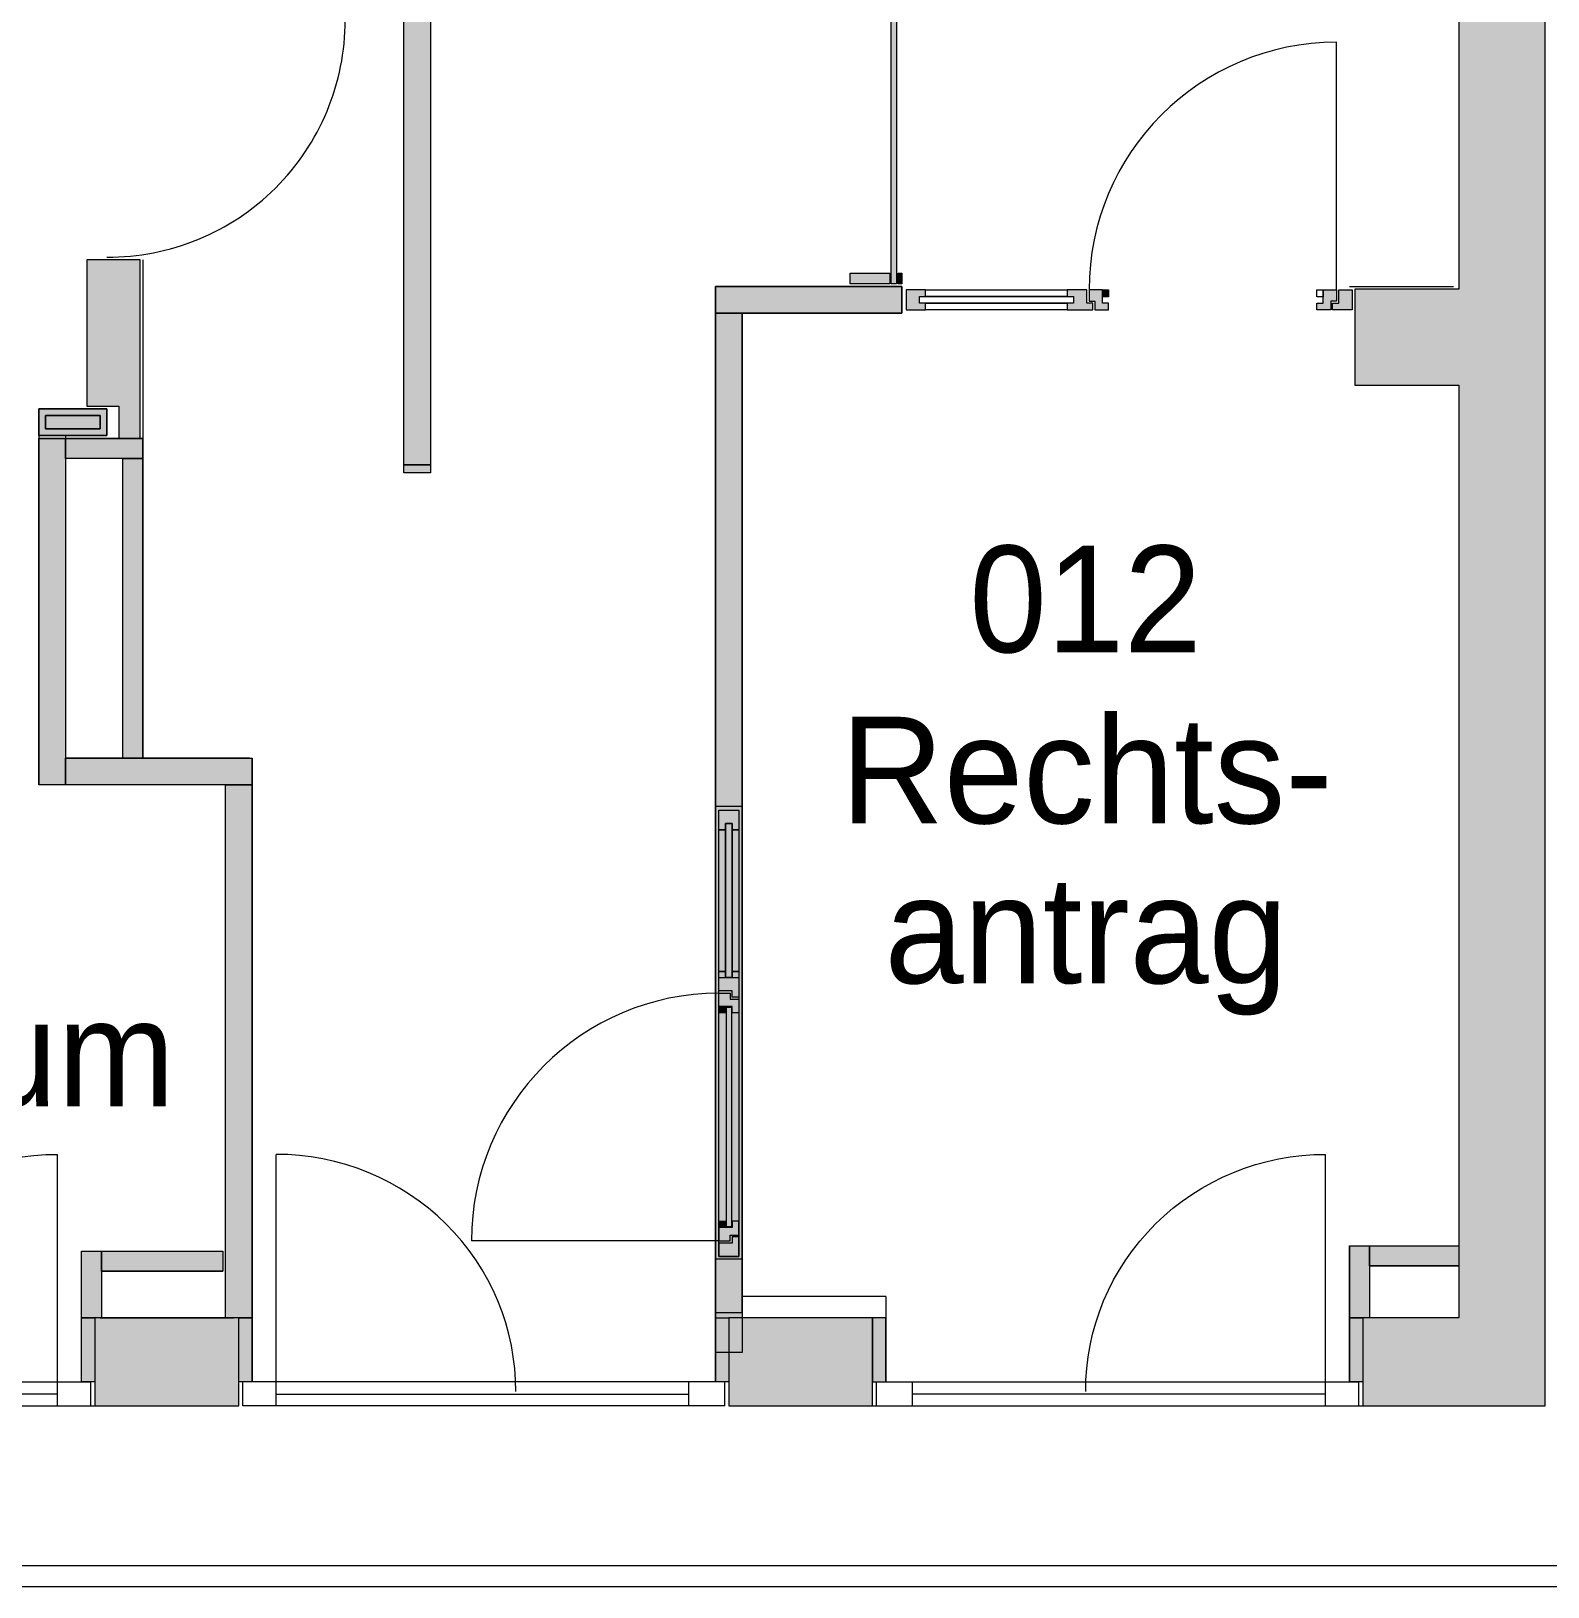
# Model space of a CAD drawing. Header units: inches. Extents: x 50200 to 250609, y 23637 to 115190.
# Drawn here: x 67170 to 72864, y 31909 to 37747 of the extents above; entities that cross this region are included whole.
import ezdxf

# ---------------------------------------------------------------- set-up
doc = ezdxf.new("R2010")
doc.units = ezdxf.units.IN
doc.header["$LTSCALE"] = 200
doc.header["$MEASUREMENT"] = 0
doc.linetypes.add('Volllinie', pattern=[0])
doc.layers.add('Grundebene', color=7, linetype='Continuous')
doc.styles.add('ARIAL', font='arial.ttf', dxfattribs={"height": 0.2})

# ---------------------------------------------------------------- blocks, each defined once
blk = doc.blocks.new('Color_Area-162')
at = {"layer": 'Grundebene', "true_color": 0x000000, "transparency": 33554687}
blk.add_hatch(color=18, dxfattribs=at).paths.add_polyline_path([(67434.6, 33169), (67889.5, 33169), (67889.5, 33094), (67434.6, 33094)], flags=0)
at = {"layer": 'Grundebene', "color": 18, "linetype": 'Volllinie', "lineweight": 13, "true_color": 0x000000}
blk.add_lwpolyline([(67434.6, 33169), (67889.5, 33169), (67889.5, 33094), (67434.6, 33094), (67434.6, 33169)], dxfattribs=at)
blk = doc.blocks.new('Color_Area-164')
at = {"layer": 'Grundebene', "true_color": 0x000000, "transparency": 33554687}
blk.add_hatch(color=18, dxfattribs=at).paths.add_polyline_path([(67359.6, 33169), (67434.6, 33169), (67434.6, 32919), (67359.6, 32919)], flags=0)
at = {"layer": 'Grundebene', "color": 18, "linetype": 'Volllinie', "lineweight": 13, "true_color": 0x000000}
blk.add_lwpolyline([(67359.6, 33169), (67434.6, 33169), (67434.6, 32919), (67359.6, 32919), (67359.6, 33169)], dxfattribs=at)
blk = doc.blocks.new('Color_Area-166')
at = {"layer": 'Grundebene', "true_color": 0x000000, "transparency": 33554687}
blk.add_hatch(color=18, dxfattribs=at).paths.add_polyline_path([(72194.5, 33189), (72529.5, 33189), (72529.5, 33114), (72194.5, 33114)], flags=0)
at = {"layer": 'Grundebene', "color": 18, "linetype": 'Volllinie', "lineweight": 13, "true_color": 0x000000}
blk.add_lwpolyline([(72194.5, 33189), (72529.5, 33189), (72529.5, 33114), (72194.5, 33114), (72194.5, 33189)], dxfattribs=at)
blk = doc.blocks.new('Color_Area-168')
at = {"layer": 'Grundebene', "true_color": 0x000000, "transparency": 33554687}
blk.add_hatch(color=18, dxfattribs=at).paths.add_polyline_path([(67299.5, 36218.8), (67299.5, 34918.8), (67199.5, 34918.8), (67199.5, 36218.8)], flags=0)
at = {"layer": 'Grundebene', "color": 18, "linetype": 'Volllinie', "lineweight": 13, "true_color": 0x000000}
blk.add_lwpolyline([(67299.5, 36218.8), (67299.5, 34918.8), (67199.5, 34918.8), (67199.5, 36218.8), (67299.5, 36218.8)], dxfattribs=at)
blk = doc.blocks.new('Color_Area-16A')
at = {"layer": 'Grundebene', "true_color": 0x000000, "transparency": 33554687}
blk.add_hatch(color=18, dxfattribs=at).paths.add_polyline_path([(67589.5, 36143.8), (67589.5, 35018.8), (67514.5, 35018.8), (67514.5, 36143.8)], flags=0)
at = {"layer": 'Grundebene', "color": 18, "linetype": 'Volllinie', "lineweight": 13, "true_color": 0x000000}
blk.add_lwpolyline([(67589.5, 36143.8), (67589.5, 35018.8), (67514.5, 35018.8), (67514.5, 36143.8), (67589.5, 36143.8)], dxfattribs=at)
blk = doc.blocks.new('Color_Area-16C')
at = {"layer": 'Grundebene', "true_color": 0x000000, "transparency": 33554687}
blk.add_hatch(color=18, dxfattribs=at).paths.add_polyline_path([(67359.4, 32919), (67409.5, 32919), (67409.5, 32679), (67359.4, 32679)], flags=0)
at = {"layer": 'Grundebene', "color": 18, "linetype": 'Volllinie', "lineweight": 13, "true_color": 0x000000}
blk.add_lwpolyline([(67359.4, 32919), (67409.5, 32919), (67409.5, 32679), (67359.4, 32679), (67359.4, 32919)], dxfattribs=at)
blk = doc.blocks.new('Color_Area-16E')
at = {"layer": 'Grundebene', "true_color": 0x000000, "transparency": 33554687}
blk.add_hatch(color=18, dxfattribs=at).paths.add_polyline_path([(67579.5, 36889), (67379.5, 36889), (67379.5, 36340), (67499.1, 36340), (67499.1, 36218.8), (67579.5, 36218.8)], flags=0)
at = {"layer": 'Grundebene', "color": 18, "linetype": 'Volllinie', "lineweight": 13, "true_color": 0x000000}
for p, q in [((67579.5, 36889), (67379.5, 36889)), ((67379.5, 36889), (67379.5, 36340)), ((67579.5, 36218.8), (67579.5, 36889)), ((67379.5, 36340), (67499.1, 36340)), ((67499.1, 36340), (67499.1, 36218.8)), ((67499.1, 36218.8), (67579.5, 36218.8))]:
    blk.add_line(p, q, dxfattribs=at)
blk = doc.blocks.new('Color_Area-1B1')
at = {"layer": 'Grundebene', "true_color": 0x000000, "transparency": 33554687}
blk.add_hatch(color=18, dxfattribs=at).paths.add_polyline_path([(72119.5, 33189), (72194.5, 33189), (72194.5, 32919), (72119.5, 32919)], flags=0)
at = {"layer": 'Grundebene', "color": 18, "linetype": 'Volllinie', "lineweight": 13, "true_color": 0x000000}
blk.add_lwpolyline([(72119.5, 33189), (72194.5, 33189), (72194.5, 32919), (72119.5, 32919), (72119.5, 33189)], dxfattribs=at)
blk = doc.blocks.new('Color_Area-1B3')
at = {"layer": 'Grundebene', "true_color": 0xffffff, "transparency": 33554687}
blk.add_hatch(color=7, dxfattribs=at).paths.add_polyline_path([(67199.5, 36329.3), (67199.5, 36229.3), (67455, 36229.3), (67455, 36329.3)], flags=0)
at = {"layer": 'Grundebene', "color": 18, "linetype": 'Volllinie', "lineweight": 13, "true_color": 0x000000}
blk.add_lwpolyline([(67199.5, 36329.3), (67199.5, 36229.3), (67455, 36229.3), (67455, 36329.3), (67199.5, 36329.3)], dxfattribs=at)
blk = doc.blocks.new('Color_Area-1B9')
at = {"layer": 'Grundebene', "true_color": 0x000000, "transparency": 33554687}
blk.add_hatch(color=18, dxfattribs=at).paths.add_polyline_path([(67999.5, 34918.8), (67999.5, 32919), (67899.5, 32919), (67899.5, 34918.8)], flags=0)
at = {"layer": 'Grundebene', "color": 18, "linetype": 'Volllinie', "lineweight": 13, "true_color": 0x000000}
blk.add_lwpolyline([(67999.5, 34918.8), (67999.5, 32919), (67899.5, 32919), (67899.5, 34918.8), (67999.5, 34918.8)], dxfattribs=at)
blk = doc.blocks.new('Color_Area-1BB')
at = {"layer": 'Grundebene', "true_color": 0x000000, "transparency": 33554687}
blk.add_hatch(color=18, dxfattribs=at).paths.add_polyline_path([(67999.5, 35018.8), (67999.5, 34918.8), (67299.5, 34918.8), (67299.5, 35018.8)], flags=0)
at = {"layer": 'Grundebene', "color": 18, "linetype": 'Volllinie', "lineweight": 13, "true_color": 0x000000}
blk.add_lwpolyline([(67999.5, 35018.8), (67999.5, 34918.8), (67299.5, 34918.8), (67299.5, 35018.8), (67999.5, 35018.8)], dxfattribs=at)
blk = doc.blocks.new('Color_Area-1C6')
at = {"layer": 'Grundebene', "true_color": 0x000000, "transparency": 33554687}
blk.add_hatch(color=18, dxfattribs=at).paths.add_polyline_path([(67589.5, 36218.8), (67589.5, 36143.8), (67299.5, 36143.8), (67299.5, 36218.8)], flags=0)
at = {"layer": 'Grundebene', "color": 18, "linetype": 'Volllinie', "lineweight": 13, "true_color": 0x000000}
blk.add_lwpolyline([(67589.5, 36218.8), (67589.5, 36143.8), (67299.5, 36143.8), (67299.5, 36218.8), (67589.5, 36218.8)], dxfattribs=at)
blk = doc.blocks.new('Color_Area-1E8')
at = {"layer": 'Grundebene', "true_color": 0x000000, "transparency": 33554687}
blk.add_hatch(color=18, dxfattribs=at).paths.add_polyline_path([(69839.5, 36689), (69839.5, 32788.8), (69739.5, 32788.8), (69739.5, 36689)], flags=0)
at = {"layer": 'Grundebene', "color": 18, "linetype": 'Volllinie', "lineweight": 13, "true_color": 0x000000}
blk.add_lwpolyline([(69839.5, 36689), (69839.5, 32788.8), (69739.5, 32788.8), (69739.5, 36689), (69839.5, 36689)], dxfattribs=at)
blk = doc.blocks.new('Color_Area-1EA')
at = {"layer": 'Grundebene', "true_color": 0x000000, "transparency": 33554687}
blk.add_hatch(color=18, dxfattribs=at).paths.add_polyline_path([(70439.5, 36689), (69739.5, 36689), (69739.5, 36789), (70439.5, 36789)], flags=0)
at = {"layer": 'Grundebene', "color": 18, "linetype": 'Volllinie', "lineweight": 13, "true_color": 0x000000}
blk.add_lwpolyline([(70439.5, 36689), (69739.5, 36689), (69739.5, 36789), (70439.5, 36789), (70439.5, 36689)], dxfattribs=at)
blk = doc.blocks.new('Color_Area-1EC')
at = {"layer": 'Grundebene', "true_color": 0x000000, "transparency": 33554687}
blk.add_hatch(color=18, dxfattribs=at).paths.add_polyline_path([(71060.2, 36701.5), (71156.3, 36701.5), (71156.3, 36726.5), (71133.3, 36726.5), (71133.3, 36776.5), (71060.2, 36776.5), (71060.2, 36751.5), (71083.2, 36751.5), (71083.2, 36726.5), (71060.2, 36726.5)], flags=0)
at = {"layer": 'Grundebene', "color": 18, "linetype": 'Volllinie', "lineweight": 13, "true_color": 0x000000}
for p, q in [((71133.3, 36776.5), (71060.2, 36776.5)), ((71060.2, 36776.5), (71060.2, 36751.5)), ((71060.2, 36751.5), (71083.2, 36751.5)), ((71083.2, 36726.5), (71060.2, 36726.5)), ((71060.2, 36726.5), (71060.2, 36701.5)), ((71083.2, 36751.5), (71083.2, 36726.5)), ((71133.3, 36726.5), (71133.3, 36776.5)), ((71156.3, 36726.5), (71133.3, 36726.5)), ((71156.3, 36701.5), (71156.3, 36726.5)), ((71060.2, 36701.5), (71156.3, 36701.5))]:
    blk.add_line(p, q, dxfattribs=at)
blk = doc.blocks.new('Color_Area-1F8')
at = {"layer": 'Grundebene', "true_color": 0x000000, "transparency": 33554687}
blk.add_hatch(color=18, dxfattribs=at).paths.add_polyline_path([(72049.2, 36733.8), (72049.2, 36701.5), (71997.6, 36701.5), (71997.6, 36726.5), (72020.6, 36726.5), (72020.6, 36776.5), (72070.7, 36776.5), (72070.7, 36733.8)], flags=0)
at = {"layer": 'Grundebene', "color": 18, "linetype": 'Volllinie', "lineweight": 13, "true_color": 0x000000}
for p, q in [((71997.6, 36701.5), (71997.6, 36726.5)), ((71997.6, 36726.5), (72020.6, 36726.5)), ((72020.6, 36726.5), (72020.6, 36776.5)), ((72020.6, 36776.5), (72070.7, 36776.5)), ((72049.2, 36733.8), (72049.2, 36701.5)), ((72070.7, 36733.8), (72049.2, 36733.8)), ((72070.7, 36776.5), (72070.7, 36733.8)), ((72049.2, 36701.5), (71997.6, 36701.5))]:
    blk.add_line(p, q, dxfattribs=at)
blk = doc.blocks.new('Color_Area-203')
at = {"layer": 'Grundebene', "true_color": 0x000000, "transparency": 33554687}
blk.add_hatch(color=18, dxfattribs=at).paths.add_polyline_path([(72101.6, 36701.5), (72056.3, 36701.5), (72056.3, 36726.5), (72079.3, 36726.5), (72079.3, 36776.5), (72129.5, 36776.5), (72129.5, 36730.3), (72129.5, 36701.5)], flags=0)
at = {"layer": 'Grundebene', "color": 18, "linetype": 'Volllinie', "lineweight": 13, "true_color": 0x000000}
for p, q in [((72056.3, 36701.5), (72056.3, 36726.5)), ((72056.3, 36726.5), (72079.3, 36726.5)), ((72079.3, 36726.5), (72079.3, 36776.5)), ((72079.3, 36776.5), (72129.5, 36776.5)), ((72129.5, 36776.5), (72129.5, 36730.3)), ((72129.5, 36730.3), (72129.5, 36701.5)), ((72101.6, 36701.5), (72056.3, 36701.5)), ((72129.5, 36701.5), (72101.6, 36701.5))]:
    blk.add_line(p, q, dxfattribs=at)
blk = doc.blocks.new('Color_Area-20D')
at = {"layer": 'Grundebene', "true_color": 0x000000, "transparency": 33554687}
blk.add_hatch(color=18, dxfattribs=at).paths.add_polyline_path([(71163.5, 36733.8), (71163.5, 36701.5), (71215.1, 36701.5), (71215.1, 36726.5), (71192.1, 36726.5), (71192.1, 36776.5), (71142, 36776.5), (71142, 36733.8)], flags=0)
at = {"layer": 'Grundebene', "color": 18, "linetype": 'Volllinie', "lineweight": 13, "true_color": 0x000000}
for p, q in [((71192.1, 36776.5), (71142, 36776.5)), ((71142, 36776.5), (71142, 36733.8)), ((71142, 36733.8), (71163.5, 36733.8)), ((71163.5, 36733.8), (71163.5, 36701.5)), ((71192.1, 36726.5), (71192.1, 36776.5)), ((71215.1, 36726.5), (71192.1, 36726.5)), ((71215.1, 36701.5), (71215.1, 36726.5)), ((71163.5, 36701.5), (71215.1, 36701.5))]:
    blk.add_line(p, q, dxfattribs=at)
blk = doc.blocks.new('Color_Area-217')
at = {"layer": 'Grundebene', "true_color": 0x000000, "transparency": 33554687}
blk.add_hatch(color=18, dxfattribs=at).paths.add_polyline_path([(71215.1, 36749.5), (71192.1, 36749.5), (71192.1, 36776.5), (71215.1, 36776.5)], flags=0)
at = {"layer": 'Grundebene', "color": 18, "linetype": 'Volllinie', "lineweight": 13, "true_color": 0x000000}
for p, q in [((71192.1, 36749.5), (71192.1, 36776.5)), ((71192.1, 36776.5), (71215.1, 36776.5)), ((71215.1, 36749.5), (71192.1, 36749.5)), ((71215.1, 36776.5), (71215.1, 36749.5))]:
    blk.add_line(p, q, dxfattribs=at)
blk = doc.blocks.new('Color_Area-21F')
at = {"layer": 'Grundebene', "true_color": 0x000000, "transparency": 33554687}
blk.add_hatch(color=18, dxfattribs=at).paths.add_polyline_path([(70528.3, 36701.5), (70528.3, 36726.5), (70505.3, 36726.5), (70505.3, 36751.5), (70528.3, 36751.5), (70528.3, 36776.5), (70455.2, 36776.5), (70455.2, 36701.5)], flags=0)
at = {"layer": 'Grundebene', "color": 18, "linetype": 'Volllinie', "lineweight": 13, "true_color": 0x000000}
for p, q in [((70528.3, 36776.5), (70455.2, 36776.5)), ((70455.2, 36776.5), (70455.2, 36701.5)), ((70505.3, 36726.5), (70505.3, 36751.5)), ((70505.3, 36751.5), (70528.3, 36751.5)), ((70528.3, 36726.5), (70505.3, 36726.5)), ((70528.3, 36751.5), (70528.3, 36776.5)), ((70528.3, 36701.5), (70528.3, 36726.5)), ((70455.2, 36701.5), (70528.3, 36701.5))]:
    blk.add_line(p, q, dxfattribs=at)
blk = doc.blocks.new('Color_Area-22C')
at = {"layer": 'Grundebene', "true_color": 0x000000, "transparency": 33554687}
blk.add_hatch(color=18, dxfattribs=at).paths.add_polyline_path([(68569.5, 37849), (68669.5, 37849), (68669.5, 36119), (68569.5, 36119)], flags=0)
at = {"layer": 'Grundebene', "color": 18, "linetype": 'Volllinie', "lineweight": 13, "true_color": 0x000000}
for p, q in [((68569.5, 37849), (68669.5, 37849)), ((68569.5, 36119), (68569.5, 37849)), ((68669.5, 37849), (68669.5, 36119)), ((68669.5, 36119), (68569.5, 36119))]:
    blk.add_line(p, q, dxfattribs=at)
blk = doc.blocks.new('Color_Area-723')
at = {"layer": 'Grundebene', "true_color": 0x000000, "transparency": 33554687}
blk.add_hatch(color=18, dxfattribs=at).paths.add_polyline_path([(69789.5, 32919), (69789.5, 32589), (70329.5, 32589), (70329.5, 32919)], flags=0)
at = {"layer": 'Grundebene', "color": 18, "linetype": 'Volllinie', "lineweight": 13, "true_color": 0x000000}
for p, q in [((69789.5, 32919), (69789.5, 32589)), ((70329.5, 32919), (69789.5, 32919)), ((70329.5, 32589), (70329.5, 32919)), ((69789.5, 32589), (70329.5, 32589))]:
    blk.add_line(p, q, dxfattribs=at)
blk = doc.blocks.new('Color_Area-72C')
at = {"layer": 'Grundebene', "true_color": 0x000000, "transparency": 33554687}
blk.add_hatch(color=18, dxfattribs=at).paths.add_polyline_path([(72139.5, 36779), (72139.5, 36419), (72529.5, 36419), (72529.5, 32919), (72169.5, 32919), (72169.5, 32589), (72854.5, 32589), (72854.5, 40599), (72159.5, 40599), (72159.5, 40229), (72529.5, 40229), (72529.5, 36779)], flags=0)
at = {"layer": 'Grundebene', "color": 18, "linetype": 'Volllinie', "lineweight": 13, "true_color": 0x000000}
for p, q in [((72854.5, 40599), (72159.5, 40599)), ((72159.5, 40599), (72159.5, 40229)), ((72854.5, 32589), (72854.5, 40599)), ((72159.5, 40229), (72529.5, 40229)), ((72529.5, 40229), (72529.5, 36779)), ((72139.5, 36779), (72139.5, 36419)), ((72529.5, 36779), (72139.5, 36779)), ((72139.5, 36419), (72529.5, 36419)), ((72529.5, 36419), (72529.5, 32919)), ((72529.5, 32919), (72169.5, 32919)), ((72169.5, 32919), (72169.5, 32589)), ((72169.5, 32589), (72854.5, 32589))]:
    blk.add_line(p, q, dxfattribs=at)
blk = doc.blocks.new('Color_Area-1143')
at = {"layer": 'Grundebene', "true_color": 0x000000, "transparency": 33554687}
blk.add_hatch(color=18, dxfattribs=at).paths.add_polyline_path([(70399.5, 36799), (70399.5, 40503), (70419.5, 40503), (70419.5, 36799)], flags=0)
at = {"layer": 'Grundebene', "color": 18, "linetype": 'Volllinie', "lineweight": 13, "true_color": 0x000000}
blk.add_lwpolyline([(70399.5, 36799), (70399.5, 40503), (70419.5, 40503), (70419.5, 36799), (70399.5, 36799)], dxfattribs=at)
blk = doc.blocks.new('Color_Area-1187')
at = {"layer": 'Grundebene', "true_color": 0xffffff, "transparency": 33554687}
blk.add_hatch(color=7, dxfattribs=at).paths.add_polyline_path([(67224.7, 36304.3), (67224.7, 36254.3), (67429.7, 36254.3), (67429.7, 36304.3)], flags=0)
at = {"layer": 'Grundebene', "color": 18, "linetype": 'Volllinie', "lineweight": 13, "true_color": 0x000000}
blk.add_lwpolyline([(67224.7, 36304.3), (67224.7, 36254.3), (67429.7, 36254.3), (67429.7, 36304.3), (67224.7, 36304.3)], dxfattribs=at)
blk = doc.blocks.new('Color_Area-118D')
at = {"layer": 'Grundebene', "true_color": 0xffffff, "transparency": 33554687}
blk.add_hatch(color=7, dxfattribs=at).paths.add_polyline_path([(67224.7, 36304.3), (67224.7, 36254.3), (67429.7, 36254.3), (67429.7, 36304.3)], flags=0)
at = {"layer": 'Grundebene', "color": 18, "linetype": 'Volllinie', "lineweight": 13, "true_color": 0x000000}
blk.add_lwpolyline([(67224.7, 36304.3), (67224.7, 36254.3), (67429.7, 36254.3), (67429.7, 36304.3), (67224.7, 36304.3)], dxfattribs=at)
blk = doc.blocks.new('Color_Area-11B5')
at = {"layer": 'Grundebene', "true_color": 0x000000, "transparency": 33554687}
blk.add_hatch(color=18, dxfattribs=at).paths.add_polyline_path([(67409.5, 32919), (67409.5, 32589), (67949.5, 32589), (67949.5, 32919)], flags=0)
at = {"layer": 'Grundebene', "color": 18, "linetype": 'Volllinie', "lineweight": 13, "true_color": 0x000000}
for p, q in [((67409.5, 32919), (67409.5, 32589)), ((67949.5, 32919), (67409.5, 32919)), ((67949.5, 32589), (67949.5, 32919)), ((67409.5, 32589), (67949.5, 32589))]:
    blk.add_line(p, q, dxfattribs=at)
blk = doc.blocks.new('Color_Area-11C7')
at = {"layer": 'Grundebene', "true_color": 0x000000, "transparency": 33554687}
blk.add_hatch(color=18, dxfattribs=at).paths.add_polyline_path([(72119.5, 32919), (72169.5, 32919), (72169.5, 32679), (72119.5, 32679)], flags=0)
at = {"layer": 'Grundebene', "color": 18, "linetype": 'Volllinie', "lineweight": 13, "true_color": 0x000000}
blk.add_lwpolyline([(72119.5, 32919), (72169.5, 32919), (72169.5, 32679), (72119.5, 32679), (72119.5, 32919)], dxfattribs=at)
blk = doc.blocks.new('Color_Area-11DA')
at = {"layer": 'Grundebene', "true_color": 0x000000, "transparency": 33554687}
blk.add_hatch(color=18, dxfattribs=at).paths.add_polyline_path([(67949.5, 32919), (67999.5, 32919), (67999.5, 32679), (67949.5, 32679)], flags=0)
at = {"layer": 'Grundebene', "color": 18, "linetype": 'Volllinie', "lineweight": 13, "true_color": 0x000000}
blk.add_lwpolyline([(67949.5, 32919), (67999.5, 32919), (67999.5, 32679), (67949.5, 32679), (67949.5, 32919)], dxfattribs=at)
blk = doc.blocks.new('Color_Area-11DE')
at = {"layer": 'Grundebene', "true_color": 0x000000, "transparency": 33554687}
blk.add_hatch(color=18, dxfattribs=at).paths.add_polyline_path([(69739.5, 32919), (69789.5, 32919), (69789.5, 32679), (69739.5, 32679)], flags=0)
at = {"layer": 'Grundebene', "color": 18, "linetype": 'Volllinie', "lineweight": 13, "true_color": 0x000000}
blk.add_lwpolyline([(69739.5, 32919), (69789.5, 32919), (69789.5, 32679), (69739.5, 32679), (69739.5, 32919)], dxfattribs=at)
blk = doc.blocks.new('Color_Area-11E1')
at = {"layer": 'Grundebene', "true_color": 0x000000, "transparency": 33554687}
blk.add_hatch(color=18, dxfattribs=at).paths.add_polyline_path([(70379.5, 32919), (70329.5, 32919), (70329.5, 32679), (70379.5, 32679)], flags=0)
at = {"layer": 'Grundebene', "color": 18, "linetype": 'Volllinie', "lineweight": 13, "true_color": 0x000000}
blk.add_lwpolyline([(70379.5, 32919), (70329.5, 32919), (70329.5, 32679), (70379.5, 32679), (70379.5, 32919)], dxfattribs=at)
blk = doc.blocks.new('Color_Area-11E5')
at = {"layer": 'Grundebene', "true_color": 0x000000, "transparency": 33554687}
blk.add_hatch(color=18, dxfattribs=at).paths.add_polyline_path([(69839.5, 34839), (69839.5, 33139), (69739.5, 33139), (69739.5, 34839)], flags=0)
at = {"layer": 'Grundebene', "color": 18, "linetype": 'Volllinie', "lineweight": 13, "true_color": 0x000000}
for p, q in [((69739.5, 33139), (69739.5, 34839)), ((69739.5, 34839), (69839.5, 34839)), ((69839.5, 34839), (69839.5, 33139)), ((69839.5, 33139), (69739.5, 33139))]:
    blk.add_line(p, q, dxfattribs=at)
blk = doc.blocks.new('Color_Area-11EB')
at = {"layer": 'Grundebene', "true_color": 0x000000, "transparency": 33554687}
blk.add_hatch(color=18, dxfattribs=at).paths.add_polyline_path([(69827, 34195.3), (69827, 33149), (69752, 33149), (69752, 34195.3)], flags=0)
at = {"layer": 'Grundebene', "color": 18, "linetype": 'Volllinie', "lineweight": 13, "true_color": 0x000000}
for p, q in [((69752, 33149), (69752, 34195.3)), ((69752, 34195.3), (69827, 34195.3)), ((69827, 34195.3), (69827, 33149)), ((69827, 33149), (69752, 33149))]:
    blk.add_line(p, q, dxfattribs=at)
blk = doc.blocks.new('Color_Area-11F1')
at = {"layer": 'Grundebene', "true_color": 0x000000, "transparency": 33554687}
blk.add_hatch(color=18, dxfattribs=at).paths.add_polyline_path([(69827, 34218.3), (69827, 34122.2), (69802, 34122.2), (69802, 34145.2), (69752, 34145.2), (69752, 34218.3), (69777, 34218.3), (69777, 34195.3), (69802, 34195.3), (69802, 34218.3)], flags=0)
at = {"layer": 'Grundebene', "color": 18, "linetype": 'Volllinie', "lineweight": 13, "true_color": 0x000000}
for p, q in [((69752, 34145.2), (69752, 34218.3)), ((69752, 34218.3), (69777, 34218.3)), ((69777, 34218.3), (69777, 34195.3)), ((69802, 34195.3), (69802, 34218.3)), ((69802, 34218.3), (69827, 34218.3)), ((69827, 34218.3), (69827, 34122.2)), ((69777, 34195.3), (69802, 34195.3)), ((69802, 34145.2), (69752, 34145.2)), ((69802, 34122.2), (69802, 34145.2)), ((69827, 34122.2), (69802, 34122.2))]:
    blk.add_line(p, q, dxfattribs=at)
blk = doc.blocks.new('Color_Area-11FE')
at = {"layer": 'Grundebene', "true_color": 0x000000, "transparency": 33554687}
blk.add_hatch(color=18, dxfattribs=at).paths.add_polyline_path([(69794.7, 33229.3), (69827, 33229.3), (69827, 33280.9), (69802, 33280.9), (69802, 33257.9), (69752, 33257.9), (69752, 33207.8), (69794.7, 33207.8)], flags=0)
at = {"layer": 'Grundebene', "color": 18, "linetype": 'Volllinie', "lineweight": 13, "true_color": 0x000000}
for p, q in [((69827, 33280.9), (69802, 33280.9)), ((69802, 33280.9), (69802, 33257.9)), ((69827, 33229.3), (69827, 33280.9)), ((69802, 33257.9), (69752, 33257.9)), ((69752, 33257.9), (69752, 33207.8)), ((69794.7, 33229.3), (69827, 33229.3)), ((69794.7, 33207.8), (69794.7, 33229.3)), ((69752, 33207.8), (69794.7, 33207.8))]:
    blk.add_line(p, q, dxfattribs=at)
blk = doc.blocks.new('Color_Area-1208')
at = {"layer": 'Grundebene', "true_color": 0x000000, "transparency": 33554687}
blk.add_hatch(color=18, dxfattribs=at).paths.add_polyline_path([(69779, 33280.9), (69779, 33257.9), (69752, 33257.9), (69752, 33280.9)], flags=0)
at = {"layer": 'Grundebene', "color": 18, "linetype": 'Volllinie', "lineweight": 13, "true_color": 0x000000}
for p, q in [((69752, 33257.9), (69752, 33280.9)), ((69752, 33280.9), (69779, 33280.9)), ((69779, 33280.9), (69779, 33257.9)), ((69779, 33257.9), (69752, 33257.9))]:
    blk.add_line(p, q, dxfattribs=at)
blk = doc.blocks.new('Color_Area-120E')
at = {"layer": 'Grundebene', "true_color": 0x000000, "transparency": 33554687}
blk.add_hatch(color=18, dxfattribs=at).paths.add_polyline_path([(69827, 33176.9), (69827, 33222.2), (69802, 33222.2), (69802, 33199.2), (69752, 33199.2), (69752, 33149), (69798.2, 33149), (69827, 33149)], flags=0)
at = {"layer": 'Grundebene', "color": 18, "linetype": 'Volllinie', "lineweight": 13, "true_color": 0x000000}
for p, q in [((69827, 33222.2), (69802, 33222.2)), ((69802, 33222.2), (69802, 33199.2)), ((69827, 33176.9), (69827, 33222.2)), ((69802, 33199.2), (69752, 33199.2)), ((69752, 33199.2), (69752, 33149)), ((69827, 33149), (69827, 33176.9)), ((69752, 33149), (69798.2, 33149)), ((69798.2, 33149), (69827, 33149))]:
    blk.add_line(p, q, dxfattribs=at)
blk = doc.blocks.new('Color_Area-1218')
at = {"layer": 'Grundebene', "true_color": 0x000000, "transparency": 33554687}
blk.add_hatch(color=18, dxfattribs=at).paths.add_polyline_path([(69794.7, 34115), (69827, 34115), (69827, 34063.4), (69802, 34063.4), (69802, 34086.4), (69752, 34086.4), (69752, 34136.5), (69794.7, 34136.5)], flags=0)
at = {"layer": 'Grundebene', "color": 18, "linetype": 'Volllinie', "lineweight": 13, "true_color": 0x000000}
for p, q in [((69752, 34086.4), (69752, 34136.5)), ((69752, 34136.5), (69794.7, 34136.5)), ((69794.7, 34136.5), (69794.7, 34115)), ((69794.7, 34115), (69827, 34115)), ((69827, 34115), (69827, 34063.4)), ((69802, 34086.4), (69752, 34086.4)), ((69802, 34063.4), (69802, 34086.4)), ((69827, 34063.4), (69802, 34063.4))]:
    blk.add_line(p, q, dxfattribs=at)
blk = doc.blocks.new('Color_Area-1222')
at = {"layer": 'Grundebene', "true_color": 0x000000, "transparency": 33554687}
blk.add_hatch(color=18, dxfattribs=at).paths.add_polyline_path([(69752, 34063.4), (69752, 34086.4), (69779, 34086.4), (69779, 34063.4)], flags=0)
at = {"layer": 'Grundebene', "color": 18, "linetype": 'Volllinie', "lineweight": 13, "true_color": 0x000000}
for p, q in [((69752, 34063.4), (69752, 34086.4)), ((69752, 34086.4), (69779, 34086.4)), ((69779, 34063.4), (69752, 34063.4)), ((69779, 34086.4), (69779, 34063.4))]:
    blk.add_line(p, q, dxfattribs=at)
blk = doc.blocks.new('Color_Area-122A')
at = {"layer": 'Grundebene', "true_color": 0x000000, "transparency": 33554687}
blk.add_hatch(color=18, dxfattribs=at).paths.add_polyline_path([(69827, 34750.2), (69802, 34750.2), (69802, 34773.2), (69777, 34773.2), (69777, 34750.2), (69752, 34750.2), (69752, 34823.3), (69827, 34823.3)], flags=0)
at = {"layer": 'Grundebene', "color": 18, "linetype": 'Volllinie', "lineweight": 13, "true_color": 0x000000}
for p, q in [((69752, 34750.2), (69752, 34823.3)), ((69752, 34823.3), (69827, 34823.3)), ((69827, 34823.3), (69827, 34750.2)), ((69777, 34750.2), (69752, 34750.2)), ((69802, 34773.2), (69777, 34773.2)), ((69777, 34773.2), (69777, 34750.2)), ((69802, 34750.2), (69802, 34773.2)), ((69827, 34750.2), (69802, 34750.2))]:
    blk.add_line(p, q, dxfattribs=at)
blk = doc.blocks.new('Color_Area-1234')
at = {"layer": 'Grundebene', "true_color": 0x000000, "transparency": 33554687}
blk.add_hatch(color=18, dxfattribs=at).paths.add_polyline_path([(69802, 34773.2), (69802, 34195.3), (69777, 34195.3), (69777, 34773.2)], flags=0)
at = {"layer": 'Grundebene', "color": 18, "linetype": 'Volllinie', "lineweight": 13, "true_color": 0x000000}
for p, q in [((69777, 34195.3), (69777, 34773.2)), ((69777, 34773.2), (69802, 34773.2)), ((69802, 34773.2), (69802, 34195.3)), ((69802, 34195.3), (69777, 34195.3))]:
    blk.add_line(p, q, dxfattribs=at)
blk = doc.blocks.new('Color_Area-123A')
at = {"layer": 'Grundebene', "true_color": 0x000000, "transparency": 33554687}
blk.add_hatch(color=18, dxfattribs=at).paths.add_polyline_path([(69777, 34750.2), (69777, 34218.3), (69752, 34218.3), (69752, 34750.2)], flags=0)
at = {"layer": 'Grundebene', "color": 18, "linetype": 'Volllinie', "lineweight": 13, "true_color": 0x000000}
for p, q in [((69752, 34218.3), (69752, 34750.2)), ((69752, 34750.2), (69777, 34750.2)), ((69777, 34750.2), (69777, 34218.3)), ((69777, 34218.3), (69752, 34218.3))]:
    blk.add_line(p, q, dxfattribs=at)
blk = doc.blocks.new('Color_Area-1240')
at = {"layer": 'Grundebene', "true_color": 0x000000, "transparency": 33554687}
blk.add_hatch(color=18, dxfattribs=at).paths.add_polyline_path([(69827, 34750.2), (69827, 34218.3), (69802, 34218.3), (69802, 34750.2)], flags=0)
at = {"layer": 'Grundebene', "color": 18, "linetype": 'Volllinie', "lineweight": 13, "true_color": 0x000000}
for p, q in [((69802, 34218.3), (69802, 34750.2)), ((69802, 34750.2), (69827, 34750.2)), ((69827, 34750.2), (69827, 34218.3)), ((69827, 34218.3), (69802, 34218.3))]:
    blk.add_line(p, q, dxfattribs=at)
blk = doc.blocks.new('Color_Area-1246')
at = {"layer": 'Grundebene', "true_color": 0x000000, "transparency": 33554687}
blk.add_hatch(color=18, dxfattribs=at).paths.add_polyline_path([(68569.5, 36119), (68669.5, 36119), (68669.5, 36089), (68569.5, 36089)], flags=0)
at = {"layer": 'Grundebene', "color": 18, "linetype": 'Volllinie', "lineweight": 13, "true_color": 0x000000}
for p, q in [((68569.5, 36119), (68669.5, 36119)), ((68569.5, 36089), (68569.5, 36119)), ((68669.5, 36089), (68569.5, 36089)), ((68669.5, 36119), (68669.5, 36089))]:
    blk.add_line(p, q, dxfattribs=at)
blk = doc.blocks.new('Color_Area-1265')
at = {"layer": 'Grundebene', "true_color": 0x000000, "transparency": 33554687}
blk.add_hatch(color=18, dxfattribs=at).paths.add_polyline_path([(70244.5, 36799), (70244.5, 36839), (70394.5, 36839), (70394.5, 36799)], flags=0)
at = {"layer": 'Grundebene', "color": 18, "linetype": 'Volllinie', "lineweight": 13, "true_color": 0x000000}
for p, q in [((70244.5, 36799), (70244.5, 36839)), ((70244.5, 36839), (70394.5, 36839)), ((70394.5, 36839), (70394.5, 36799)), ((70394.5, 36799), (70244.5, 36799))]:
    blk.add_line(p, q, dxfattribs=at)
blk = doc.blocks.new('Color_Area-126E')
at = {"layer": 'Grundebene', "true_color": 0x000000, "transparency": 33554687}
blk.add_hatch(color=18, dxfattribs=at).paths.add_polyline_path([(70425.3, 36799), (70425.3, 36839), (70439.5, 36839), (70439.5, 36799)], flags=0)
at = {"layer": 'Grundebene', "color": 18, "linetype": 'Volllinie', "lineweight": 13, "true_color": 0x000000}
for p, q in [((70425.3, 36799), (70425.3, 36839)), ((70425.3, 36839), (70439.5, 36839)), ((70439.5, 36839), (70439.5, 36799)), ((70439.5, 36799), (70425.3, 36799))]:
    blk.add_line(p, q, dxfattribs=at)

msp = doc.modelspace()

# ---------------------------------------------------------------- linework, layer by layer
at = {"layer": 'Grundebene', "color": 18, "linetype": 'Volllinie', "lineweight": 13, "true_color": 0x000000}
for p, q in [((72854.5, 32589), (72854.5, 40599)), ((72529.5, 40229), (72529.5, 36779)), ((68569.5, 36119), (68569.5, 37849)), ((68669.5, 37849), (68669.5, 36119)), ((68669.5, 37849), (68669.5, 36789)), ((72070.7, 36776.5), (72070.7, 37705.3)), ((67579.5, 36889), (67379.5, 36889)), ((67379.5, 36889), (67379.5, 36340)), ((67579.5, 36218.8), (67579.5, 36889)), ((67589.5, 36889), (67589.5, 36218.8)), ((70244.5, 36799), (70244.5, 36839)), ((70244.5, 36839), (70394.5, 36839)), ((70394.5, 36839), (70394.5, 36799)), ((70425.3, 36799), (70425.3, 36839)), ((70425.3, 36839), (70439.5, 36839)), ((70439.5, 36839), (70439.5, 36799)), ((70439.5, 36789), (69739.5, 36789)), ((69739.5, 36789), (69739.5, 36689)), ((70394.5, 36799), (70244.5, 36799)), ((70439.5, 36799), (70425.3, 36799)), ((70439.5, 36689), (70439.5, 36789)), ((72119.5, 36789), (72509.5, 36789)), ((72139.5, 36779), (72139.5, 36419)), ((72529.5, 36779), (72139.5, 36779)), ((69739.5, 36689), (69739.5, 32939)), ((69839.5, 36689), (69739.5, 36689)), ((69739.5, 36689), (70439.5, 36689)), ((69839.5, 32939), (69839.5, 36689)), ((72139.5, 36419), (72529.5, 36419)), ((72529.5, 36419), (72529.5, 32919)), ((67199.5, 36329.3), (67455, 36329.3)), ((67199.5, 36229.3), (67199.5, 36329.3)), ((67379.5, 36340), (67499.1, 36340)), ((67455, 36329.3), (67455, 36229.3)), ((67499.1, 36340), (67499.1, 36218.8)), ((67224.7, 36304.3), (67429.7, 36304.3)), ((67224.7, 36254.3), (67224.7, 36304.3)), ((67224.7, 36304.3), (67429.7, 36304.3)), ((67224.7, 36254.3), (67224.7, 36304.3)), ((67429.7, 36304.3), (67429.7, 36254.3)), ((67429.7, 36304.3), (67429.7, 36254.3)), ((67455, 36229.3), (67199.5, 36229.3)), ((67199.5, 36229.3), (67199.5, 34918.8)), ((67589.5, 36218.8), (67199.5, 36218.8)), ((67429.7, 36254.3), (67224.7, 36254.3)), ((67429.7, 36254.3), (67224.7, 36254.3)), ((67299.5, 36229.3), (67299.5, 35018.8)), ((67499.1, 36218.8), (67579.5, 36218.8)), ((67589.5, 35018.8), (67589.5, 36218.8)), ((67589.5, 36143.8), (67299.5, 36143.8)), ((67514.5, 35018.8), (67514.5, 36143.8)), ((68669.5, 36119), (68569.5, 36119)), ((68569.5, 36119), (68669.5, 36119)), ((68569.5, 36089), (68569.5, 36119)), ((68669.5, 36089), (68569.5, 36089)), ((68669.5, 36119), (68669.5, 36089)), ((67989.5, 35018.8), (67299.5, 35018.8)), ((67999.5, 32679), (67999.5, 35018.8)), ((67889.5, 34918.8), (67199.5, 34918.8)), ((67899.5, 32919), (67899.5, 34918.8)), ((67269.5, 32632.1), (67269.5, 33532.1)), ((68089.5, 32632.1), (68089.5, 33532.1)), ((72029.5, 32632.1), (72029.5, 33532.1)), ((67359.3, 32679), (67359.6, 33169.2)), ((67359.6, 33169), (67889.5, 33169)), ((69752, 33207.8), (68823.2, 33207.8)), ((69739.5, 33189), (69739.5, 32679)), ((69839.5, 33189), (69839.5, 32919)), ((72119.5, 33189), (72529.5, 33189)), ((72119.5, 33189), (72119.5, 32679)), ((72194.5, 33114), (72194.5, 32919)), ((72194.5, 33114), (72529.5, 33114)), ((67434.6, 33094), (67434.6, 32919)), ((67434.6, 33094), (67889.5, 33094)), ((70379.5, 32999), (69839.5, 32999)), ((70379.5, 32999), (70379.5, 32679)), ((69739.5, 32939), (69839.5, 32939)), ((67409.5, 32919), (67409.5, 32589)), ((67949.5, 32919), (67409.5, 32919)), ((67429.5, 32919), (67929.5, 32919)), ((67949.5, 32589), (67949.5, 32919)), ((69789.5, 32919), (69789.5, 32589)), ((70329.5, 32919), (69789.5, 32919)), ((70329.5, 32589), (70329.5, 32919)), ((72529.5, 32919), (72169.5, 32919)), ((72169.5, 32919), (72169.5, 32589)), ((65584.5, 32679), (67394.5, 32679)), ((67269.5, 32589), (67269.5, 32679)), ((67394.5, 32589), (67394.5, 32679)), ((69774.5, 32679), (67964.5, 32679)), ((67964.5, 32589), (67964.5, 32679)), ((68089.5, 32589), (68089.5, 32679)), ((69639.5, 32589), (69639.5, 32679)), ((69774.5, 32589), (69774.5, 32679)), ((70344.5, 32679), (72154.5, 32679)), ((70344.5, 32589), (70344.5, 32679)), ((70479.5, 32589), (70479.5, 32679)), ((72029.5, 32589), (72029.5, 32679)), ((72154.5, 32589), (72154.5, 32679)), ((65569.5, 32589), (67409.5, 32589)), ((65584.5, 32589), (67394.5, 32589)), ((67269.5, 32632.1), (65719.5, 32632.1)), ((67409.5, 32589), (67949.5, 32589)), ((69774.5, 32589), (67964.5, 32589)), ((68089.5, 32632.1), (69639.5, 32632.1)), ((69789.5, 32589), (70329.5, 32589)), ((70329.5, 32589), (72169.5, 32589)), ((70344.5, 32589), (72154.5, 32589)), ((72029.5, 32632.1), (70479.5, 32632.1)), ((72169.5, 32589), (72854.5, 32589)), ((51249.5, 31989), (89784.4, 31989)), ((89784.4, 31909), (51249.5, 31909))]:
    msp.add_line(p, q, dxfattribs=at)
for points in [[(70528.3, 36701.5), (70528.3, 36726.5), (70505.3, 36726.5), (70505.3, 36751.5), (70528.3, 36751.5), (70528.3, 36776.5), (70455.2, 36776.5), (70455.2, 36701.5), (70528.3, 36701.5)], [(70505.3, 36751.5), (71083.2, 36751.5), (71083.2, 36726.5), (70505.3, 36726.5), (70505.3, 36751.5)], [(70528.3, 36776.5), (71060.2, 36776.5), (71060.2, 36751.5), (70528.3, 36751.5), (70528.3, 36776.5)], [(70528.3, 36726.5), (71060.2, 36726.5), (71060.2, 36701.5), (70528.3, 36701.5), (70528.3, 36726.5)], [(71060.2, 36701.5), (71156.3, 36701.5), (71156.3, 36726.5), (71133.3, 36726.5), (71133.3, 36776.5), (71060.2, 36776.5), (71060.2, 36751.5), (71083.2, 36751.5), (71083.2, 36726.5), (71060.2, 36726.5), (71060.2, 36701.5)], [(71163.5, 36733.8), (71163.5, 36701.5), (71215.1, 36701.5), (71215.1, 36726.5), (71192.1, 36726.5), (71192.1, 36776.5), (71142, 36776.5), (71142, 36733.8), (71163.5, 36733.8)], [(71215.1, 36749.5), (71192.1, 36749.5), (71192.1, 36776.5), (71215.1, 36776.5), (71215.1, 36749.5)], [(72049.2, 36733.8), (72049.2, 36701.5), (71997.6, 36701.5), (71997.6, 36726.5), (72020.6, 36726.5), (72020.6, 36776.5), (72070.7, 36776.5), (72070.7, 36733.8), (72049.2, 36733.8)], [(71997.6, 36776.5), (72020.6, 36776.5), (72020.6, 36749.5), (71997.6, 36749.5), (71997.6, 36776.5)], [(72101.6, 36701.5), (72056.3, 36701.5), (72056.3, 36726.5), (72079.3, 36726.5), (72079.3, 36776.5), (72129.5, 36776.5), (72129.5, 36701.5), (72101.6, 36701.5)], [(69839.5, 34839), (69839.5, 33139), (69739.5, 33139), (69739.5, 34839), (69839.5, 34839)], [(69827, 34750.2), (69802, 34750.2), (69802, 34773.2), (69777, 34773.2), (69777, 34750.2), (69752, 34750.2), (69752, 34823.3), (69827, 34823.3), (69827, 34750.2)], [(69777, 34750.2), (69777, 34218.3), (69752, 34218.3), (69752, 34750.2), (69777, 34750.2)], [(69802, 34773.2), (69802, 34195.3), (69777, 34195.3), (69777, 34773.2), (69802, 34773.2)], [(69827, 34750.2), (69827, 34218.3), (69802, 34218.3), (69802, 34750.2), (69827, 34750.2)], [(69827, 34218.3), (69827, 34122.2), (69802, 34122.2), (69802, 34145.2), (69752, 34145.2), (69752, 34218.3), (69777, 34218.3), (69777, 34195.3), (69802, 34195.3), (69802, 34218.3), (69827, 34218.3)], [(69827, 34195.3), (69827, 33149), (69752, 33149), (69752, 34195.3), (69827, 34195.3)], [(69794.7, 34115), (69827, 34115), (69827, 34063.4), (69802, 34063.4), (69802, 34086.4), (69752, 34086.4), (69752, 34136.5), (69794.7, 34136.5), (69794.7, 34115)], [(69752, 34063.4), (69752, 34086.4), (69779, 34086.4), (69779, 34063.4), (69752, 34063.4)], [(69781.3, 34084), (69799.3, 34084), (69799.3, 33260.3), (69781.3, 33260.3), (69781.3, 34084)], [(67136.9, 33522.4), (67180.9, 33527.8), (67225.2, 33531), (67269.5, 33532.1)], [(68989.4, 32641.9), (68988.6, 32685.5), (68985.6, 32729), (68980.4, 32772.3), (68973, 32815.3), (68963.5, 32857.9), (68951.9, 32900), (68938.2, 32941.4), (68922.4, 32982.2), (68904.6, 33022.1), (68884.8, 33061.1), (68863.1, 33099.2), (68839.6, 33136.1), (68814.1, 33171.8), (68787, 33206.3), (68758.1, 33239.4), (68727.7, 33271), (68695.6, 33301.2), (68662.1, 33329.8), (68627.3, 33356.7), (68591.1, 33381.8), (68553.7, 33405.2), (68515.1, 33426.8), (68475.6, 33446.5), (68435.1, 33464.2), (68393.7, 33479.9), (68351.6, 33493.7), (68308.9, 33505.3), (68265.7, 33514.9), (68222, 33522.4), (68178, 33527.8), (68133.8, 33531), (68089.5, 33532.1)], [(71129.5, 32641.9), (71130.3, 32685.5), (71133.4, 32729), (71138.5, 32772.3), (71145.9, 32815.3), (71155.4, 32857.9), (71167, 32900), (71180.7, 32941.4), (71196.5, 32982.2), (71214.3, 33022.1), (71234.1, 33061.1), (71255.8, 33099.2), (71279.4, 33136.1), (71304.8, 33171.8), (71331.9, 33206.3), (71360.8, 33239.4), (71391.3, 33271), (71423.3, 33301.2), (71456.8, 33329.8), (71491.7, 33356.7), (71527.9, 33381.8), (71565.3, 33405.2), (71603.8, 33426.8), (71643.4, 33446.5), (71683.9, 33464.2), (71725.2, 33479.9), (71767.3, 33493.7), (71810, 33505.3), (71853.3, 33514.9), (71896.9, 33522.4), (71940.9, 33527.8), (71985.2, 33531), (72029.5, 33532.1)], [(69794.7, 33229.3), (69827, 33229.3), (69827, 33280.9), (69802, 33280.9), (69802, 33257.9), (69752, 33257.9), (69752, 33207.8), (69794.7, 33207.8), (69794.7, 33229.3)], [(69779, 33280.9), (69779, 33257.9), (69752, 33257.9), (69752, 33280.9), (69779, 33280.9)], [(69827, 33176.9), (69827, 33222.2), (69802, 33222.2), (69802, 33199.2), (69752, 33199.2), (69752, 33149), (69827, 33149), (69827, 33176.9)]]:
    msp.add_lwpolyline(points, dxfattribs=at)
for centre, radius, start, end in [((67459.5, 37789), 890, 269.6736, 360), ((72070.7, 36776.5), 928.8, 90, 180), ((69752, 33207.8), 928.8, 90, 180)]:
    msp.add_arc(centre, radius, start, end, dxfattribs=at)

# ---------------------------------------------------------------- block references
at = {"layer": 'Grundebene'}
for name in ['Color_Area-72C', 'Color_Area-1143', 'Color_Area-22C', 'Color_Area-16E', 'Color_Area-1265', 'Color_Area-126E', 'Color_Area-1EA', 'Color_Area-21F', 'Color_Area-1EC', 'Color_Area-20D', 'Color_Area-217', 'Color_Area-1F8', 'Color_Area-203', 'Color_Area-1E8', 'Color_Area-1B3', 'Color_Area-1187', 'Color_Area-118D', 'Color_Area-168', 'Color_Area-1C6', 'Color_Area-16A', 'Color_Area-1246', 'Color_Area-1BB', 'Color_Area-1B9', 'Color_Area-11E5', 'Color_Area-122A', 'Color_Area-123A', 'Color_Area-1234', 'Color_Area-1240', 'Color_Area-11F1', 'Color_Area-11EB', 'Color_Area-1218', 'Color_Area-1222', 'Color_Area-11FE', 'Color_Area-1208', 'Color_Area-120E', 'Color_Area-164', 'Color_Area-162', 'Color_Area-1B1', 'Color_Area-166', 'Color_Area-16C', 'Color_Area-11B5', 'Color_Area-11DA', 'Color_Area-11DE', 'Color_Area-723', 'Color_Area-11E1', 'Color_Area-11C7']:
    msp.add_blockref(name, (0, 0), dxfattribs=at)

# ---------------------------------------------------------------- texts
at = {"layer": 'Grundebene', "color": 18, "lineweight": 18, "true_color": 0x000000, "style": 'ARIAL'}
for s, width, p in [('012', 0.935301, (70692.4, 35416.4)), ('Rechts-', 0.959648, (70209.6, 34774.2)), ('antrag', 0.955072, (70374.5, 34174.2)), ('Vorraum', 0.947919, (65679.5, 33712.2))]:
    msp.add_text(s, height=400, dxfattribs=dict(at, width=width)).set_placement(p)

doc.saveas('drawing.dxf')
